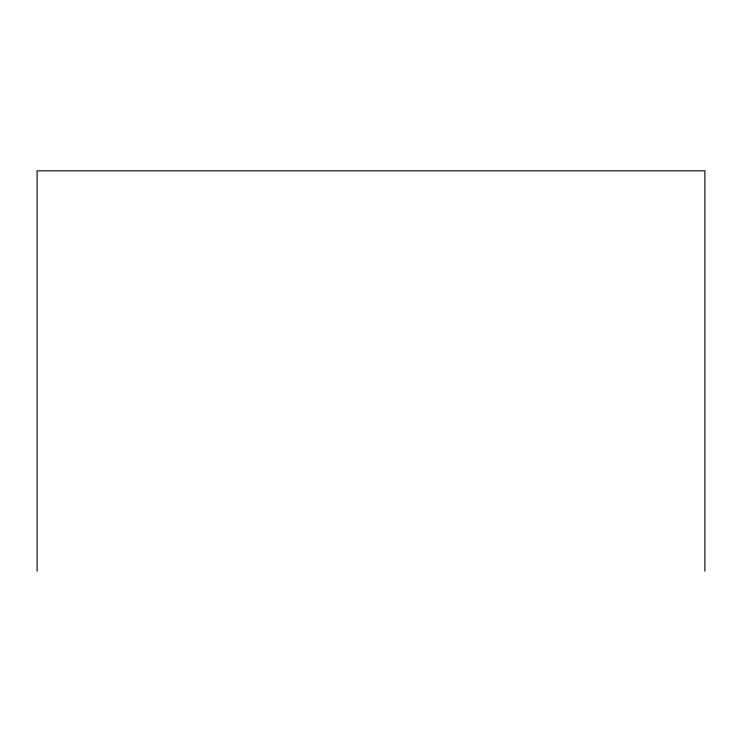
<?xml version="1.0" encoding="UTF-8"?>
<svg xmlns="http://www.w3.org/2000/svg" width="742" height="742" viewBox="0 0 742 742"><rect width="100%" height="100%" fill="white"/><g stroke="black" fill="none" stroke-linecap="round" stroke-linejoin="round"><path stroke-width="1.11" d="M704.9 571.182L704.9 170.818L37.1 170.818L37.1 571.182"/></g></svg>
